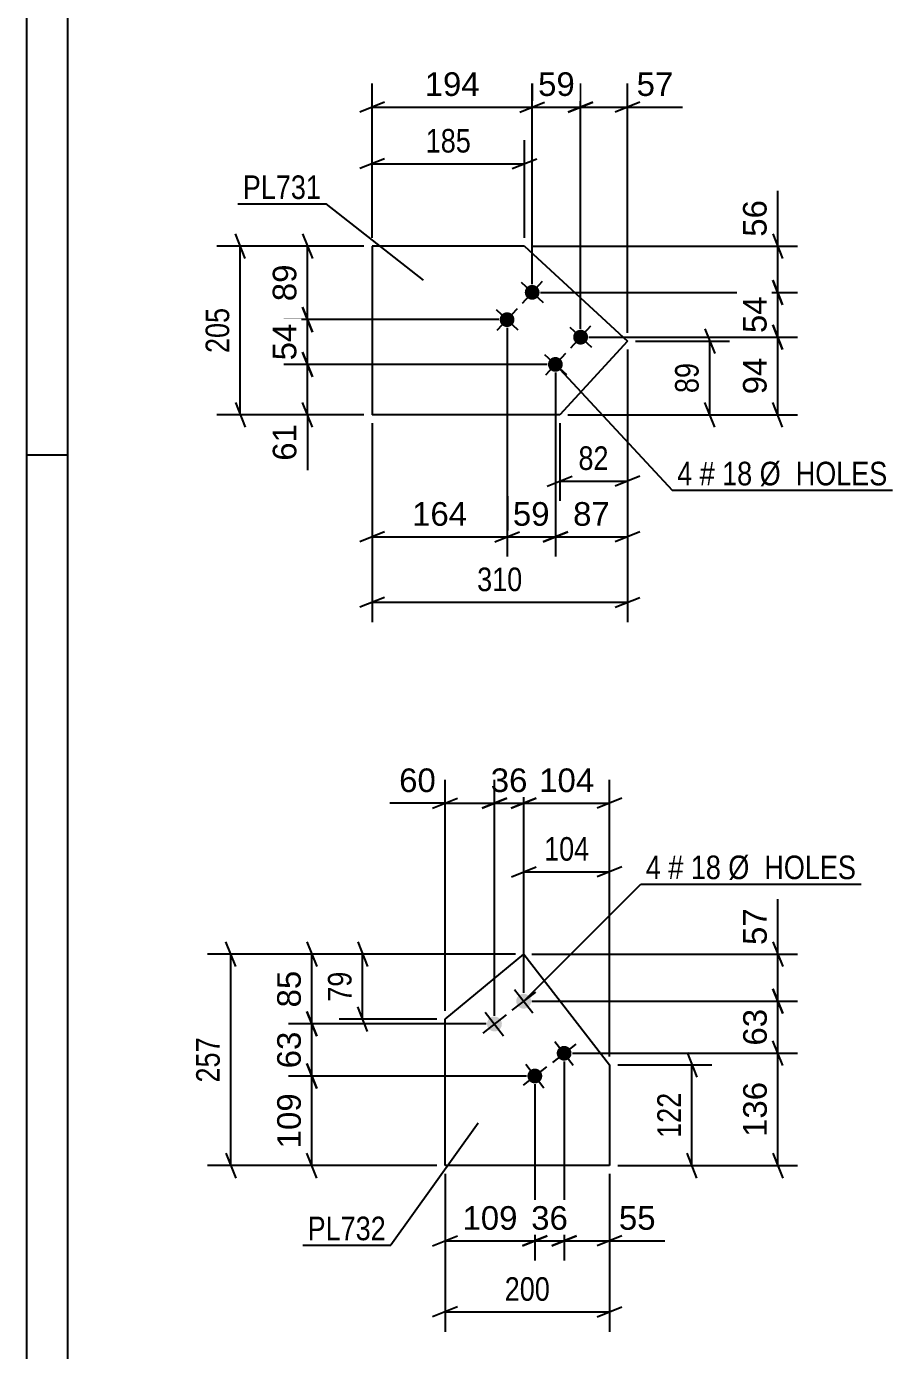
# Model space of a CAD drawing. Header units: millimetres. Extents: x 0 to 841, y 0 to 594.
# Drawn here: x 0 to 105.1, y 189.3 to 350 of the extents above; entities that cross this region are included whole.
import ezdxf

# ---------------------------------------------------------------- set-up
doc = ezdxf.new("R2010")
doc.units = ezdxf.units.MM
doc.styles.add('Arial', font='ARIAL.TTF', dxfattribs={"height": 0.2})
doc.styles.add('Arial Narrow', font='ARIALN.TTF', dxfattribs={"height": 0.2})

# ---------------------------------------------------------------- blocks, each defined once
blk = doc.blocks.new('Unknown-284934870-1134')
at = {"color": 5, "linetype": 'Continuous'}
for p, q in [((0, 594), (0, 0)), ((5, 589), (5, 5)), ((5, 298), (0, 298))]:
    blk.add_line(p, q, dxfattribs=at)
blk = doc.blocks.new('Part-284934870-2092 - 2091')
at = {"color": 2, "linetype": 'Continuous'}
for p, q in [((60.47, 323.37), (41.96, 323.37)), ((41.96, 323.37), (41.96, 302.89)), ((60.47, 323.37), (72.95, 311.83)), ((72.95, 311.83), (64.73, 302.89)), ((64.73, 302.89), (41.96, 302.89))]:
    blk.add_line(p, q, dxfattribs=at)
blk = doc.blocks.new('Bolt-284934870-2093 - 2091')
at = {"linetype": 'Continuous'}
for points in [[(62.05, 317.14, -1), (60.73, 318.36, -1)], [(59, 313.83, -1), (57.68, 315.05, -1)], [(67.93, 311.7, -1), (66.61, 312.93, -1)], [(64.87, 308.4, -1), (63.55, 309.62, -1)]]:
    blk.add_hatch(color=1, dxfattribs=at).paths.add_polyline_path(points)
at = {"color": 1, "linetype": 'Continuous'}
for p, q in [((60.07, 318.97), (62.72, 316.52)), ((62.62, 319.07), (60.17, 316.42)), ((57.02, 315.66), (59.66, 313.22)), ((59.56, 315.76), (57.12, 313.12)), ((65.95, 313.54), (68.59, 311.09)), ((68.49, 313.64), (66.05, 310.99)), ((62.89, 310.23), (65.54, 307.79)), ((65.44, 310.33), (62.99, 307.69))]:
    blk.add_line(p, q, dxfattribs=at)
blk = doc.blocks.new('Part-284934870-2100 - 2099')
at = {"color": 2, "linetype": 'Continuous'}
for p, q in [((50.81, 229.54), (60.37, 237.43)), ((60.37, 237.43), (70.79, 224)), ((50.81, 211.77), (50.81, 229.54)), ((70.79, 224), (70.79, 211.77)), ((70.79, 211.77), (50.81, 211.77))]:
    blk.add_line(p, q, dxfattribs=at)
blk = doc.blocks.new('Bolt-284934870-2101 - 2099')
at = {"linetype": 'Continuous'}
for points in [[(60.91, 231.01, -1), (59.81, 232.44, -1)], [(57.36, 228.25, -1), (56.26, 229.68, -1)], [(65.82, 224.7, -1), (64.72, 226.12, -1)], [(62.27, 221.94, -1), (61.16, 223.36, -1)]]:
    blk.add_hatch(color=1, dxfattribs=at).paths.add_polyline_path(points)
at = {"color": 1, "linetype": 'Continuous'}
for p, q in [((59.26, 233.15), (61.47, 230.3)), ((61.78, 232.83), (58.94, 230.62)), ((58.23, 230.07), (55.39, 227.86)), ((55.7, 230.39), (57.91, 227.54)), ((64.16, 226.83), (66.37, 223.98)), ((66.69, 226.51), (63.85, 224.3)), ((63.14, 223.75), (60.29, 221.54)), ((60.61, 224.07), (62.82, 221.22))]:
    blk.add_line(p, q, dxfattribs=at)
blk = doc.blocks.new('StraightDimension-284934870-3265 - 2091')
at = {"color": 7, "linetype": 'Continuous'}
for p, q in [((26.56, 321.87), (25.36, 324.87)), ((40.96, 323.37), (23.11, 323.37)), ((25.96, 302.89), (25.96, 323.37)), ((25.36, 304.39), (26.56, 301.39)), ((40.96, 302.89), (23.11, 302.89))]:
    blk.add_line(p, q, dxfattribs=at)
at = {"color": 0}
blk.add_wipeout([(25.21, 316.47), (21.01, 316.47), (21.01, 309.79), (25.21, 309.79)], dxfattribs=at)
at = {"color": 3, "style": 'Arial Narrow'}
blk.add_text('205', height=2.863, rotation=90.0002, dxfattribs=at).set_placement((24.61, 310.39))
blk = doc.blocks.new('StraightDimension-284934870-3275 - 2091')
at = {"color": 7, "linetype": 'Continuous'}
for p, q in [((72.95, 310.83), (72.95, 292.45)), ((64.73, 301.89), (64.73, 292.45)), ((63.23, 294.25), (66.23, 295.45)), ((64.73, 294.85), (72.95, 294.85)), ((74.45, 295.45), (71.45, 294.25))]:
    blk.add_line(p, q, dxfattribs=at)
at = {"color": 0}
blk.add_wipeout([(71.27, 295.6), (71.27, 299.8), (66.41, 299.8), (66.41, 295.6)], dxfattribs=at)
at = {"color": 3, "style": 'Arial Narrow'}
blk.add_text('82', height=2.863, dxfattribs=at).set_placement((67.01, 296.2))
blk = doc.blocks.new('StraightDimension-284934870-3259 - 2091')
at = {"color": 7, "linetype": 'Continuous'}
for p, q in [((73.95, 311.83), (85.35, 311.83)), ((82.35, 313.33), (83.55, 310.33)), ((82.95, 302.89), (82.95, 311.83)), ((83.55, 301.39), (82.35, 304.39)), ((65.73, 302.89), (85.35, 302.89))]:
    blk.add_line(p, q, dxfattribs=at)
at = {"color": 0}
blk.add_wipeout([(82.2, 309.79), (78, 309.79), (78, 304.93), (82.2, 304.93)], dxfattribs=at)
at = {"color": 3, "style": 'Arial Narrow'}
blk.add_text('89', height=2.863, rotation=90.0002, dxfattribs=at).set_placement((81.6, 305.53))
blk = doc.blocks.new('StraightDimension-284934870-10377 - 2091')
at = {"color": 7, "linetype": 'Continuous'}
for p, q in [((90.6, 324.87), (91.8, 321.87)), ((61.47, 323.37), (93.6, 323.37)), ((91.2, 317.75), (91.2, 323.37)), ((91.8, 316.25), (90.6, 319.25)), ((62.39, 317.75), (93.6, 317.75))]:
    blk.add_line(p, q, dxfattribs=at)
at = {"color": 0}
blk.add_wipeout([(90.45, 329.54), (86.25, 329.54), (86.25, 323.9), (90.45, 323.9)], dxfattribs=at)
at = {"color": 7, "linetype": 'Continuous'}
blk.add_line((91.2, 323.37), (91.2, 330.07), dxfattribs=at)
blk.add_line((91.2, 323.37), (91.2, 330.07), dxfattribs=at)
at = {"color": 3, "style": 'Arial'}
blk.add_text('56', height=2.865, rotation=90.0002, dxfattribs=at).set_placement((89.85, 324.5))
blk = doc.blocks.new('StraightDimension-284934870-3269 - 2091')
at = {"color": 7, "linetype": 'Continuous'}
for p, q in [((41.96, 324.37), (41.96, 336.22)), ((60.47, 324.37), (60.47, 336.22)), ((43.46, 333.97), (40.46, 332.77)), ((41.96, 333.37), (60.47, 333.37)), ((58.97, 332.77), (61.97, 333.97))]:
    blk.add_line(p, q, dxfattribs=at)
at = {"color": 0}
blk.add_wipeout([(54.56, 334.12), (54.56, 338.32), (47.87, 338.32), (47.87, 334.12)], dxfattribs=at)
at = {"color": 3, "style": 'Arial Narrow'}
blk.add_text('185', height=2.863, dxfattribs=at).set_placement((48.47, 334.72))
blk = doc.blocks.new('StraightDimension-284934870-3319 - 2091')
at = {"color": 7, "linetype": 'Continuous'}
for p, q in [((72.95, 310.83), (72.95, 277.74)), ((41.96, 301.89), (41.96, 277.74)), ((43.46, 280.74), (40.46, 279.54)), ((41.96, 280.14), (72.95, 280.14)), ((71.45, 279.54), (74.45, 280.74))]:
    blk.add_line(p, q, dxfattribs=at)
at = {"color": 0}
blk.add_wipeout([(60.8, 280.89), (60.8, 285.09), (54.11, 285.09), (54.11, 280.89)], dxfattribs=at)
at = {"color": 3, "style": 'Arial Narrow'}
blk.add_text('310', height=2.863, dxfattribs=at).set_placement((54.71, 281.49))
blk = doc.blocks.new('StraightDimension-284934870-10331 - 2091')
at = {"color": 7, "linetype": 'Continuous'}
for p, q in [((72.95, 310.83), (72.95, 285.68)), ((64.21, 308.01), (64.21, 285.68)), ((62.71, 287.48), (65.71, 288.68)), ((64.21, 288.08), (72.95, 288.08)), ((74.45, 288.68), (71.45, 287.48))]:
    blk.add_line(p, q, dxfattribs=at)
at = {"color": 0}
blk.add_wipeout([(71.4, 288.83), (71.4, 293.03), (65.76, 293.03), (65.76, 288.83)], dxfattribs=at)
at = {"color": 3, "style": 'Arial'}
blk.add_text('87', height=2.865, dxfattribs=at).set_placement((66.36, 289.43))
blk = doc.blocks.new('StraightDimension-284934870-10332 - 2091')
at = {"color": 7, "linetype": 'Continuous'}
for p, q in [((58.34, 313.44), (58.34, 285.68)), ((64.21, 308.01), (64.21, 285.68)), ((56.84, 287.48), (59.84, 288.68)), ((58.34, 288.08), (64.21, 288.08)), ((65.71, 288.68), (62.71, 287.48))]:
    blk.add_line(p, q, dxfattribs=at)
at = {"color": 0}
blk.add_wipeout([(64.1, 288.83), (64.1, 293.03), (58.45, 293.03), (58.45, 288.83)], dxfattribs=at)
at = {"color": 3, "style": 'Arial'}
blk.add_text('59', height=2.865, dxfattribs=at).set_placement((59.05, 289.43))
blk = doc.blocks.new('StraightDimension-284934870-10333 - 2091')
at = {"color": 7, "linetype": 'Continuous'}
for p, q in [((58.34, 313.44), (58.34, 285.68)), ((41.96, 301.89), (41.96, 285.68)), ((43.46, 288.68), (40.46, 287.48)), ((41.96, 288.08), (58.34, 288.08)), ((56.84, 287.48), (59.84, 288.68))]:
    blk.add_line(p, q, dxfattribs=at)
at = {"color": 0}
blk.add_wipeout([(54.09, 288.83), (54.09, 293.03), (46.21, 293.03), (46.21, 288.83)], dxfattribs=at)
at = {"color": 3, "style": 'Arial'}
blk.add_text('164', height=2.865, dxfattribs=at).set_placement((46.81, 289.43))
blk = doc.blocks.new('StraightDimension-284934870-10354 - 2091')
at = {"color": 7, "linetype": 'Continuous'}
for p, q in [((67.27, 313.32), (67.27, 343.09)), ((72.95, 312.83), (72.95, 343.09)), ((65.77, 339.64), (68.77, 340.84)), ((74.45, 340.84), (71.45, 339.64)), ((67.27, 340.24), (72.95, 340.24))]:
    blk.add_line(p, q, dxfattribs=at)
at = {"color": 0}
blk.add_wipeout([(79.12, 340.99), (79.12, 345.19), (73.47, 345.19), (73.47, 340.99)], dxfattribs=at)
at = {"color": 7, "linetype": 'Continuous'}
blk.add_line((72.95, 340.24), (79.65, 340.24), dxfattribs=at)
blk.add_line((72.95, 340.24), (79.65, 340.24), dxfattribs=at)
at = {"color": 3, "style": 'Arial'}
blk.add_text('57', height=2.865, dxfattribs=at).set_placement((74.07, 341.59))
blk = doc.blocks.new('StraightDimension-284934870-10355 - 2091')
at = {"color": 7, "linetype": 'Continuous'}
for p, q in [((61.39, 318.75), (61.39, 343.09)), ((67.27, 313.32), (67.27, 343.09)), ((59.89, 339.64), (62.89, 340.84)), ((68.77, 340.84), (65.77, 339.64)), ((61.39, 340.24), (67.27, 340.24))]:
    blk.add_line(p, q, dxfattribs=at)
at = {"color": 0}
blk.add_wipeout([(67.15, 340.99), (67.15, 345.19), (61.51, 345.19), (61.51, 340.99)], dxfattribs=at)
at = {"color": 3, "style": 'Arial'}
blk.add_text('59', height=2.865, dxfattribs=at).set_placement((62.11, 341.59))
blk = doc.blocks.new('StraightDimension-284934870-10356 - 2091')
at = {"color": 7, "linetype": 'Continuous'}
for p, q in [((41.96, 324.37), (41.96, 343.09)), ((61.39, 318.75), (61.39, 343.09)), ((43.46, 340.84), (40.46, 339.64)), ((59.89, 339.64), (62.89, 340.84)), ((41.96, 340.24), (61.39, 340.24))]:
    blk.add_line(p, q, dxfattribs=at)
at = {"color": 0}
blk.add_wipeout([(55.61, 340.99), (55.61, 345.19), (47.74, 345.19), (47.74, 340.99)], dxfattribs=at)
at = {"color": 3, "style": 'Arial'}
blk.add_text('194', height=2.865, dxfattribs=at).set_placement((48.34, 341.59))
blk = doc.blocks.new('StraightDimension-284934870-10378 - 2091')
at = {"color": 7, "linetype": 'Continuous'}
for p, q in [((90.6, 319.25), (91.8, 316.25)), ((62.39, 317.75), (93.6, 317.75)), ((91.2, 312.32), (91.2, 317.75)), ((91.8, 310.82), (90.6, 313.82)), ((68.27, 312.32), (93.6, 312.32))]:
    blk.add_line(p, q, dxfattribs=at)
at = {"color": 0}
blk.add_wipeout([(90.45, 317.85), (86.25, 317.85), (86.25, 312.21), (90.45, 312.21)], dxfattribs=at)
at = {"color": 3, "style": 'Arial'}
blk.add_text('54', height=2.865, rotation=90.0002, dxfattribs=at).set_placement((89.85, 312.81))
blk = doc.blocks.new('StraightDimension-284934870-10379 - 2091')
at = {"color": 7, "linetype": 'Continuous'}
for p, q in [((90.6, 313.82), (91.8, 310.82)), ((68.27, 312.32), (93.6, 312.32)), ((91.2, 302.89), (91.2, 312.32)), ((91.8, 301.39), (90.6, 304.39)), ((65.73, 302.89), (93.6, 302.89))]:
    blk.add_line(p, q, dxfattribs=at)
at = {"color": 0}
blk.add_wipeout([(90.45, 310.43), (86.25, 310.43), (86.25, 304.78), (90.45, 304.78)], dxfattribs=at)
at = {"color": 3, "style": 'Arial'}
blk.add_text('94', height=2.865, rotation=90.0002, dxfattribs=at).set_placement((89.85, 305.38))
blk = doc.blocks.new('StraightDimension-284934870-10408 - 2091')
at = {"color": 7, "linetype": 'Continuous'}
for p, q in [((33.51, 324.87), (34.71, 321.87)), ((40.96, 323.37), (31.26, 323.37)), ((34.11, 314.44), (34.11, 323.37)), ((34.71, 312.94), (33.51, 315.94)), ((57.34, 314.44), (31.26, 314.44))]:
    blk.add_line(p, q, dxfattribs=at)
at = {"color": 0}
blk.add_wipeout([(33.36, 321.73), (29.16, 321.73), (29.16, 316.08), (33.36, 316.08)], dxfattribs=at)
at = {"color": 3, "style": 'Arial'}
blk.add_text('89', height=2.865, rotation=90.0002, dxfattribs=at).set_placement((32.76, 316.68))
blk = doc.blocks.new('StraightDimension-284934870-10409 - 2091')
at = {"color": 7, "linetype": 'Continuous'}
for p, q in [((33.51, 315.94), (34.71, 312.94)), ((57.34, 314.44), (31.26, 314.44)), ((34.11, 309.01), (34.11, 314.44)), ((34.71, 307.51), (33.51, 310.51)), ((63.21, 309.01), (31.26, 309.01))]:
    blk.add_line(p, q, dxfattribs=at)
at = {"color": 0}
blk.add_wipeout([(33.36, 314.55), (29.16, 314.55), (29.16, 308.9), (33.36, 308.9)], dxfattribs=at)
at = {"color": 3, "style": 'Arial'}
blk.add_text('54', height=2.865, rotation=90.0002, dxfattribs=at).set_placement((32.76, 309.5))
blk = doc.blocks.new('StraightDimension-284934870-10410 - 2091')
at = {"color": 7, "linetype": 'Continuous'}
for p, q in [((33.51, 310.51), (34.71, 307.51)), ((63.21, 309.01), (31.26, 309.01)), ((34.11, 302.89), (34.11, 309.01)), ((34.71, 301.39), (33.51, 304.39)), ((40.96, 302.89), (31.26, 302.89))]:
    blk.add_line(p, q, dxfattribs=at)
at = {"color": 0}
blk.add_wipeout([(33.36, 302.36), (29.16, 302.36), (29.16, 296.72), (33.36, 296.72)], dxfattribs=at)
at = {"color": 7, "linetype": 'Continuous'}
blk.add_line((34.11, 302.89), (34.11, 296.19), dxfattribs=at)
blk.add_line((34.11, 302.89), (34.11, 296.19), dxfattribs=at)
at = {"color": 3, "style": 'Arial'}
blk.add_text('61', height=2.865, rotation=90.0002, dxfattribs=at).set_placement((32.76, 297.32))
blk = doc.blocks.new('StraightDimension-284934870-10526 - 2099')
at = {"color": 7, "linetype": 'Continuous'}
for p, q in [((61.71, 221.65), (61.71, 200.24)), ((50.81, 210.77), (50.81, 200.24)), ((49.31, 202.04), (52.31, 203.24)), ((50.81, 202.64), (61.71, 202.64)), ((63.21, 203.24), (60.21, 202.04))]:
    blk.add_line(p, q, dxfattribs=at)
at = {"color": 0}
blk.add_wipeout([(60.2, 203.39), (60.2, 207.59), (52.33, 207.59), (52.33, 203.39)], dxfattribs=at)
at = {"color": 3, "style": 'Arial'}
blk.add_text('109', height=2.865, dxfattribs=at).set_placement((52.93, 203.99))
blk = doc.blocks.new('StraightDimension-284934870-3323 - 2099')
at = {"color": 7, "linetype": 'Continuous'}
for p, q in [((60.37, 238.43), (60.37, 250.28)), ((70.79, 225), (70.79, 250.28)), ((58.87, 246.83), (61.87, 248.03)), ((72.29, 248.03), (69.29, 246.83)), ((60.37, 247.43), (70.79, 247.43))]:
    blk.add_line(p, q, dxfattribs=at)
at = {"color": 0}
blk.add_wipeout([(68.92, 248.18), (68.92, 252.38), (62.24, 252.38), (62.24, 248.18)], dxfattribs=at)
at = {"color": 3, "style": 'Arial Narrow'}
blk.add_text('104', height=2.863, dxfattribs=at).set_placement((62.84, 248.78))
blk = doc.blocks.new('StraightDimension-284934870-10501 - 2099')
at = {"color": 7, "linetype": 'Continuous'}
for p, q in [((34.05, 224.15), (35.25, 221.15)), ((60.71, 222.65), (31.8, 222.65)), ((34.65, 211.77), (34.65, 222.65)), ((35.25, 210.27), (34.05, 213.27)), ((49.81, 211.77), (31.8, 211.77))]:
    blk.add_line(p, q, dxfattribs=at)
at = {"color": 0}
blk.add_wipeout([(33.9, 221.14), (29.7, 221.14), (29.7, 213.27), (33.9, 213.27)], dxfattribs=at)
at = {"color": 3, "style": 'Arial'}
blk.add_text('109', height=2.865, rotation=90.0002, dxfattribs=at).set_placement((33.3, 213.87))
blk = doc.blocks.new('StraightDimension-284934870-3337 - 2099')
at = {"color": 7, "linetype": 'Continuous'}
for p, q in [((80.19, 225.5), (81.39, 222.5)), ((71.79, 224), (83.19, 224)), ((80.79, 211.77), (80.79, 224)), ((81.39, 210.27), (80.19, 213.27)), ((71.79, 211.77), (83.19, 211.77))]:
    blk.add_line(p, q, dxfattribs=at)
at = {"color": 0}
blk.add_wipeout([(80.04, 221.23), (75.84, 221.23), (75.84, 214.54), (80.04, 214.54)], dxfattribs=at)
at = {"color": 3, "style": 'Arial Narrow'}
blk.add_text('122', height=2.863, rotation=90.0002, dxfattribs=at).set_placement((79.44, 215.14))
blk = doc.blocks.new('StraightDimension-284934870-3329 - 2099')
at = {"color": 7, "linetype": 'Continuous'}
for p, q in [((50.81, 210.77), (50.81, 191.62)), ((70.79, 210.77), (70.79, 191.62)), ((52.31, 194.62), (49.31, 193.42)), ((69.29, 193.42), (72.29, 194.62)), ((50.81, 194.02), (70.79, 194.02))]:
    blk.add_line(p, q, dxfattribs=at)
at = {"color": 0}
blk.add_wipeout([(64.15, 194.77), (64.15, 198.97), (57.46, 198.97), (57.46, 194.77)], dxfattribs=at)
at = {"color": 3, "style": 'Arial Narrow'}
blk.add_text('200', height=2.863, dxfattribs=at).set_placement((58.06, 195.37))
blk = doc.blocks.new('StraightDimension-284934870-3333 - 2099')
at = {"color": 7, "linetype": 'Continuous'}
for p, q in [((40.21, 238.93), (41.41, 235.93)), ((59.37, 237.43), (37.96, 237.43)), ((40.81, 229.54), (40.81, 237.43)), ((41.41, 228.04), (40.21, 231.04)), ((49.81, 229.54), (37.96, 229.54))]:
    blk.add_line(p, q, dxfattribs=at)
at = {"color": 0}
blk.add_wipeout([(40.06, 235.91), (35.86, 235.91), (35.86, 231.06), (40.06, 231.06)], dxfattribs=at)
at = {"color": 3, "style": 'Arial Narrow'}
blk.add_text('79', height=2.863, rotation=90.0002, dxfattribs=at).set_placement((39.46, 231.66))
blk = doc.blocks.new('StraightDimension-284934870-3383 - 2099')
at = {"color": 7, "linetype": 'Continuous'}
for p, q in [((25.41, 235.93), (24.21, 238.93)), ((59.37, 237.43), (21.96, 237.43)), ((24.81, 211.77), (24.81, 237.43)), ((24.21, 213.27), (25.41, 210.27)), ((49.81, 211.77), (21.96, 211.77))]:
    blk.add_line(p, q, dxfattribs=at)
at = {"color": 0}
blk.add_wipeout([(24.06, 227.94), (19.86, 227.94), (19.86, 221.26), (24.06, 221.26)], dxfattribs=at)
at = {"color": 3, "style": 'Arial Narrow'}
blk.add_text('257', height=2.863, rotation=90.0002, dxfattribs=at).set_placement((23.46, 221.86))
blk = doc.blocks.new('StraightDimension-284934870-10439 - 2099')
at = {"color": 7, "linetype": 'Continuous'}
for p, q in [((60.36, 232.73), (60.36, 258.61)), ((70.79, 225), (70.79, 258.61)), ((58.86, 255.16), (61.86, 256.36)), ((60.36, 255.76), (70.79, 255.76)), ((72.29, 256.36), (69.29, 255.16))]:
    blk.add_line(p, q, dxfattribs=at)
at = {"color": 0}
blk.add_wipeout([(69.51, 256.51), (69.51, 260.71), (61.64, 260.71), (61.64, 256.51)], dxfattribs=at)
at = {"color": 3, "style": 'Arial'}
blk.add_text('104', height=2.865, dxfattribs=at).set_placement((62.24, 257.11))
blk = doc.blocks.new('StraightDimension-284934870-10440 - 2099')
at = {"color": 7, "linetype": 'Continuous'}
for p, q in [((56.81, 229.97), (56.81, 258.61)), ((60.36, 232.73), (60.36, 258.61)), ((55.31, 255.16), (58.31, 256.36)), ((56.81, 255.76), (60.36, 255.76)), ((61.86, 256.36), (58.86, 255.16))]:
    blk.add_line(p, q, dxfattribs=at)
at = {"color": 0}
blk.add_wipeout([(61.41, 256.51), (61.41, 260.71), (55.76, 260.71), (55.76, 256.51)], dxfattribs=at)
at = {"color": 3, "style": 'Arial'}
blk.add_text('36', height=2.865, dxfattribs=at).set_placement((56.36, 257.11))
blk = doc.blocks.new('StraightDimension-284934870-10441 - 2099')
at = {"color": 7, "linetype": 'Continuous'}
for p, q in [((50.81, 230.54), (50.81, 258.61)), ((56.81, 229.97), (56.81, 258.61)), ((49.31, 255.16), (52.31, 256.36)), ((50.81, 255.76), (56.81, 255.76)), ((58.31, 256.36), (55.31, 255.16))]:
    blk.add_line(p, q, dxfattribs=at)
at = {"color": 0}
blk.add_wipeout([(50.29, 256.51), (50.29, 260.71), (44.64, 260.71), (44.64, 256.51)], dxfattribs=at)
at = {"color": 7, "linetype": 'Continuous'}
blk.add_line((50.81, 255.76), (44.12, 255.76), dxfattribs=at)
blk.add_line((50.81, 255.76), (44.12, 255.76), dxfattribs=at)
at = {"color": 3, "style": 'Arial'}
blk.add_text('60', height=2.865, dxfattribs=at).set_placement((45.24, 257.11))
blk = doc.blocks.new('StraightDimension-284934870-10476 - 2099')
at = {"color": 7, "linetype": 'Continuous'}
for p, q in [((90.62, 238.93), (91.82, 235.93)), ((61.37, 237.43), (93.62, 237.43)), ((91.22, 231.73), (91.22, 237.43)), ((91.82, 230.23), (90.62, 233.23)), ((61.36, 231.73), (93.62, 231.73))]:
    blk.add_line(p, q, dxfattribs=at)
at = {"color": 0}
blk.add_wipeout([(90.47, 243.6), (86.27, 243.6), (86.27, 237.95), (90.47, 237.95)], dxfattribs=at)
at = {"color": 7, "linetype": 'Continuous'}
blk.add_line((91.22, 237.43), (91.22, 244.12), dxfattribs=at)
blk.add_line((91.22, 237.43), (91.22, 244.12), dxfattribs=at)
at = {"color": 3, "style": 'Arial'}
blk.add_text('57', height=2.865, rotation=90.0002, dxfattribs=at).set_placement((89.87, 238.55))
blk = doc.blocks.new('StraightDimension-284934870-10477 - 2099')
at = {"color": 7, "linetype": 'Continuous'}
for p, q in [((90.62, 233.23), (91.82, 230.23)), ((61.36, 231.73), (93.62, 231.73)), ((91.22, 225.41), (91.22, 231.73)), ((91.82, 223.91), (90.62, 226.91)), ((66.27, 225.41), (93.62, 225.41))]:
    blk.add_line(p, q, dxfattribs=at)
at = {"color": 0}
blk.add_wipeout([(90.47, 231.39), (86.27, 231.39), (86.27, 225.74), (90.47, 225.74)], dxfattribs=at)
at = {"color": 3, "style": 'Arial'}
blk.add_text('63', height=2.865, rotation=90.0002, dxfattribs=at).set_placement((89.87, 226.34))
blk = doc.blocks.new('StraightDimension-284934870-10478 - 2099')
at = {"color": 7, "linetype": 'Continuous'}
for p, q in [((91.82, 223.91), (90.62, 226.91)), ((66.27, 225.41), (93.62, 225.41)), ((91.22, 211.77), (91.22, 225.41)), ((90.62, 213.27), (91.82, 210.27)), ((71.79, 211.77), (93.62, 211.77))]:
    blk.add_line(p, q, dxfattribs=at)
at = {"color": 0}
blk.add_wipeout([(90.47, 222.52), (86.27, 222.52), (86.27, 214.65), (90.47, 214.65)], dxfattribs=at)
at = {"color": 3, "style": 'Arial'}
blk.add_text('136', height=2.865, rotation=90.0002, dxfattribs=at).set_placement((89.87, 215.25))
blk = doc.blocks.new('StraightDimension-284934870-10499 - 2099')
at = {"color": 7, "linetype": 'Continuous'}
for p, q in [((34.05, 238.93), (35.25, 235.93)), ((59.37, 237.43), (31.8, 237.43)), ((34.65, 228.97), (34.65, 237.43)), ((35.25, 227.47), (34.05, 230.47)), ((55.81, 228.97), (31.8, 228.97))]:
    blk.add_line(p, q, dxfattribs=at)
at = {"color": 0}
blk.add_wipeout([(33.9, 236.02), (29.7, 236.02), (29.7, 230.37), (33.9, 230.37)], dxfattribs=at)
at = {"color": 3, "style": 'Arial'}
blk.add_text('85', height=2.865, rotation=90.0002, dxfattribs=at).set_placement((33.3, 230.97))
blk = doc.blocks.new('StraightDimension-284934870-10500 - 2099')
at = {"color": 7, "linetype": 'Continuous'}
for p, q in [((34.05, 230.47), (35.25, 227.47)), ((55.81, 228.97), (31.8, 228.97)), ((34.65, 222.65), (34.65, 228.97)), ((35.25, 221.15), (34.05, 224.15)), ((60.71, 222.65), (31.8, 222.65))]:
    blk.add_line(p, q, dxfattribs=at)
at = {"color": 0}
blk.add_wipeout([(33.9, 228.63), (29.7, 228.63), (29.7, 222.98), (33.9, 222.98)], dxfattribs=at)
at = {"color": 3, "style": 'Arial'}
blk.add_text('63', height=2.865, rotation=90.0002, dxfattribs=at).set_placement((33.3, 223.58))
blk = doc.blocks.new('StraightDimension-284934870-10524 - 2099')
at = {"color": 7, "linetype": 'Continuous'}
for p, q in [((65.27, 224.41), (65.27, 200.24)), ((70.79, 210.77), (70.79, 200.24)), ((63.77, 202.04), (66.77, 203.24)), ((65.27, 202.64), (70.79, 202.64)), ((72.29, 203.24), (69.29, 202.04))]:
    blk.add_line(p, q, dxfattribs=at)
at = {"color": 0}
blk.add_wipeout([(76.97, 203.39), (76.97, 207.59), (71.32, 207.59), (71.32, 203.39)], dxfattribs=at)
at = {"color": 7, "linetype": 'Continuous'}
blk.add_line((70.79, 202.64), (77.49, 202.64), dxfattribs=at)
blk.add_line((70.79, 202.64), (77.49, 202.64), dxfattribs=at)
at = {"color": 3, "style": 'Arial'}
blk.add_text('55', height=2.865, dxfattribs=at).set_placement((71.92, 203.99))
blk = doc.blocks.new('StraightDimension-284934870-10525 - 2099')
at = {"color": 7, "linetype": 'Continuous'}
for p, q in [((65.27, 224.41), (65.27, 200.24)), ((61.71, 221.65), (61.71, 200.24)), ((60.21, 202.04), (63.21, 203.24)), ((61.71, 202.64), (65.27, 202.64)), ((66.77, 203.24), (63.77, 202.04))]:
    blk.add_line(p, q, dxfattribs=at)
at = {"color": 0}
blk.add_wipeout([(66.32, 203.39), (66.32, 207.59), (60.67, 207.59), (60.67, 203.39)], dxfattribs=at)
at = {"color": 3, "style": 'Arial'}
blk.add_text('36', height=2.865, dxfattribs=at).set_placement((61.27, 203.99))
blk = doc.blocks.new('Mark-284934870-4351 - 2091')
at = {"color": 0}
blk.add_wipeout([(35.77, 329.08), (35.77, 332.08), (26.26, 332.08), (26.26, 329.08)], dxfattribs=at)
blk.add_wipeout([(35.77, 329.08), (35.77, 332.08), (26.26, 332.08), (26.26, 329.08)], dxfattribs=at)
at = {"color": 30, "linetype": 'Continuous'}
for p in [(25.66, 328.48), (48.19, 319.25)]:
    blk.add_line(p, (36.37, 328.48), dxfattribs=at)
at = {"color": 3, "style": 'Arial Narrow'}
blk.add_text('PL731', height=2.863, dxfattribs=at).set_placement((26.26, 329.08))
blk = doc.blocks.new('Mark-284934870-4354 - 2091')
at = {"color": 0}
for points in [[(80.83, 294.33), (80.83, 297.33), (79, 297.33), (79, 294.33)], [(83.55, 294.33), (83.55, 297.33), (81.73, 297.33), (81.73, 294.33)], [(88.11, 294.33), (88.11, 297.33), (84.45, 297.33), (84.45, 294.33)], [(104.54, 294.33), (104.54, 297.33), (89.01, 297.33), (89.01, 294.33)]]:
    blk.add_wipeout(points, dxfattribs=at)
for points in [[(80.83, 294.33), (80.83, 297.33), (79, 297.33), (79, 294.33)], [(83.55, 294.33), (83.55, 297.33), (81.73, 297.33), (81.73, 294.33)], [(88.11, 294.33), (88.11, 297.33), (84.45, 297.33), (84.45, 294.33)], [(104.54, 294.33), (104.54, 297.33), (89.01, 297.33), (89.01, 294.33)]]:
    blk.add_wipeout(points, dxfattribs=at)
at = {"color": 7, "linetype": 'Continuous'}
for p, q in [((64.21, 309.01), (78.4, 293.73)), ((78.4, 293.73), (105.14, 293.73))]:
    blk.add_line(p, q, dxfattribs=at)
at = {"color": 3, "style": 'Arial Narrow'}
for s, height, p in [('Ø  HOLES', 2.863, (89.01, 294.33)), ('4', 2.86, (79, 294.33)), ('#', 2.86, (81.73, 294.33)), ('18', 2.863, (84.45, 294.33))]:
    blk.add_text(s, height=height, dxfattribs=at).set_placement(p)
blk = doc.blocks.new('Mark-284934870-4355 - 2099')
at = {"color": 0}
blk.add_wipeout([(43.63, 202.72), (43.63, 205.72), (34.13, 205.72), (34.13, 202.72)], dxfattribs=at)
blk.add_wipeout([(43.63, 202.72), (43.63, 205.72), (34.13, 205.72), (34.13, 202.72)], dxfattribs=at)
at = {"color": 30, "linetype": 'Continuous'}
for p in [(54.84, 216.93), (33.53, 202.12)]:
    blk.add_line(p, (44.23, 202.12), dxfattribs=at)
at = {"color": 3, "style": 'Arial Narrow'}
blk.add_text('PL732', height=2.863, dxfattribs=at).set_placement((34.13, 202.72))
blk = doc.blocks.new('Mark-284934870-4358 - 2099')
at = {"color": 0}
for points in [[(77.02, 246.54), (77.02, 249.54), (75.19, 249.54), (75.19, 246.54)], [(79.75, 246.54), (79.75, 249.54), (77.92, 249.54), (77.92, 246.54)], [(84.3, 246.54), (84.3, 249.54), (80.65, 249.54), (80.65, 246.54)], [(100.73, 246.54), (100.73, 249.54), (85.2, 249.54), (85.2, 246.54)]]:
    blk.add_wipeout(points, dxfattribs=at)
for points in [[(77.02, 246.54), (77.02, 249.54), (75.19, 249.54), (75.19, 246.54)], [(79.75, 246.54), (79.75, 249.54), (77.92, 249.54), (77.92, 246.54)], [(84.3, 246.54), (84.3, 249.54), (80.65, 249.54), (80.65, 246.54)], [(100.73, 246.54), (100.73, 249.54), (85.2, 249.54), (85.2, 246.54)]]:
    blk.add_wipeout(points, dxfattribs=at)
at = {"color": 7, "linetype": 'Continuous'}
for p, q in [((60.36, 231.73), (74.59, 245.94)), ((74.59, 245.94), (101.33, 245.94))]:
    blk.add_line(p, q, dxfattribs=at)
at = {"color": 3, "style": 'Arial Narrow'}
for s, height, p in [('4', 2.86, (75.19, 246.54)), ('#', 2.86, (77.92, 246.54)), ('18', 2.863, (80.65, 246.54)), ('Ø  HOLES', 2.863, (85.2, 246.54))]:
    blk.add_text(s, height=height, dxfattribs=at).set_placement(p)

msp = doc.modelspace()

# ---------------------------------------------------------------- block references
for name in ['Unknown-284934870-1134', 'Part-284934870-2092 - 2091', 'Bolt-284934870-2093 - 2091', 'Part-284934870-2100 - 2099', 'Bolt-284934870-2101 - 2099']:
    msp.add_blockref(name, (0, 0))

# ---------------------------------------------------------------- next in the draw order: block references
for name in ['StraightDimension-284934870-10377 - 2091', 'StraightDimension-284934870-3265 - 2091', 'StraightDimension-284934870-3275 - 2091', 'StraightDimension-284934870-3323 - 2099', 'StraightDimension-284934870-10526 - 2099']:
    msp.add_blockref(name, (0, 0))

# ---------------------------------------------------------------- next in the draw order: block references
for name in ['StraightDimension-284934870-3269 - 2091', 'StraightDimension-284934870-3259 - 2091', 'StraightDimension-284934870-3333 - 2099', 'StraightDimension-284934870-3337 - 2099', 'StraightDimension-284934870-10501 - 2099']:
    msp.add_blockref(name, (0, 0))

# ---------------------------------------------------------------- next in the draw order: block references
for name in ['StraightDimension-284934870-3319 - 2091', 'StraightDimension-284934870-3329 - 2099']:
    msp.add_blockref(name, (0, 0))

# ---------------------------------------------------------------- next in the draw order: block references
for name in ['StraightDimension-284934870-10331 - 2091', 'StraightDimension-284934870-3383 - 2099']:
    msp.add_blockref(name, (0, 0))

# ---------------------------------------------------------------- next in the draw order: block references
for name in ['StraightDimension-284934870-10332 - 2091', 'StraightDimension-284934870-10439 - 2099', 'Mark-284934870-4355 - 2099']:
    msp.add_blockref(name, (0, 0))

# ---------------------------------------------------------------- next in the draw order: block references
for name in ['StraightDimension-284934870-10354 - 2091', 'StraightDimension-284934870-10333 - 2091', 'StraightDimension-284934870-10440 - 2099']:
    msp.add_blockref(name, (0, 0))

# ---------------------------------------------------------------- next in the draw order: block references
for name in ['StraightDimension-284934870-10355 - 2091', 'StraightDimension-284934870-10441 - 2099', 'StraightDimension-284934870-10476 - 2099']:
    msp.add_blockref(name, (0, 0))

# ---------------------------------------------------------------- next in the draw order: block references
for name in ['StraightDimension-284934870-10356 - 2091', 'StraightDimension-284934870-10499 - 2099', 'StraightDimension-284934870-10477 - 2099']:
    msp.add_blockref(name, (0, 0))

# ---------------------------------------------------------------- next in the draw order: block references
for name in ['StraightDimension-284934870-10408 - 2091', 'StraightDimension-284934870-10378 - 2091', 'Mark-284934870-4358 - 2099', 'StraightDimension-284934870-10500 - 2099', 'StraightDimension-284934870-10478 - 2099']:
    msp.add_blockref(name, (0, 0))

# ---------------------------------------------------------------- next in the draw order: block references
for name in ['Mark-284934870-4351 - 2091', 'StraightDimension-284934870-10409 - 2091', 'StraightDimension-284934870-10379 - 2091', 'StraightDimension-284934870-10524 - 2099']:
    msp.add_blockref(name, (0, 0))

# ---------------------------------------------------------------- next in the draw order: block references
for name in ['StraightDimension-284934870-10410 - 2091', 'Mark-284934870-4354 - 2091', 'StraightDimension-284934870-10525 - 2099']:
    msp.add_blockref(name, (0, 0))

doc.saveas('drawing.dxf')
